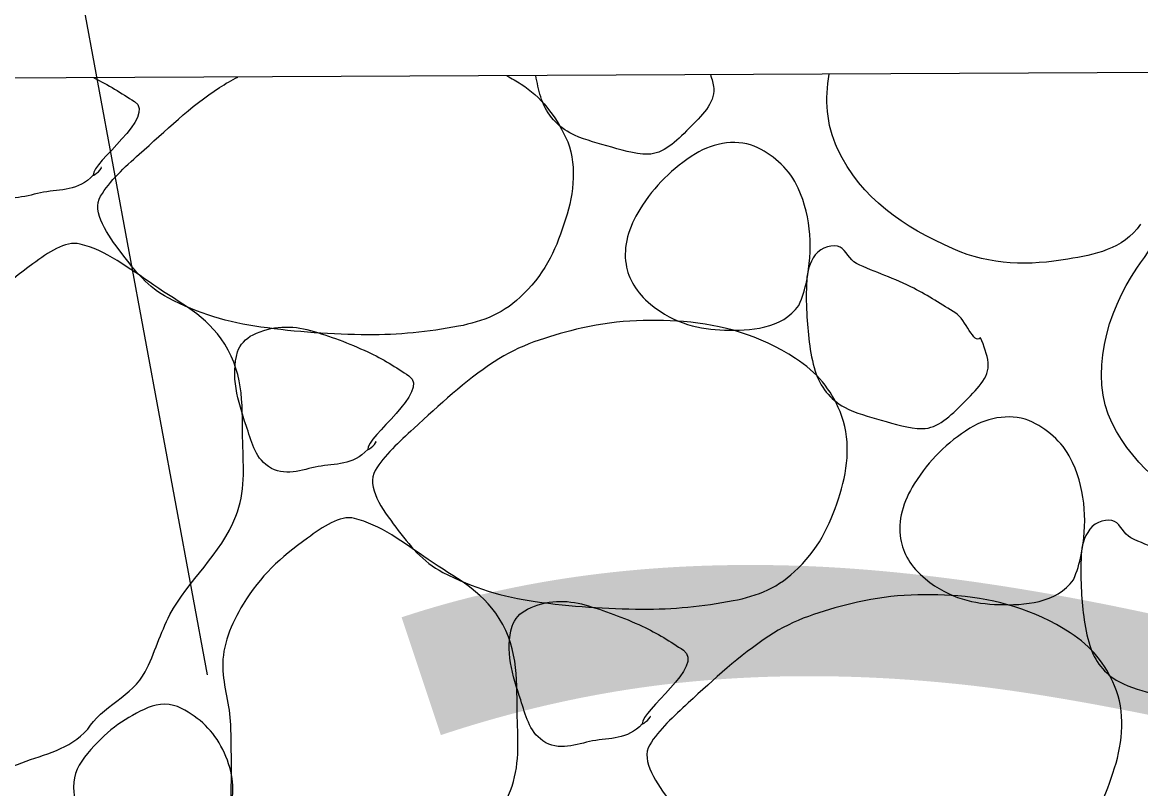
# Model space of a CAD drawing. Header units: feet. Extents: x 47819 to 50150, y 49272 to 50730.
# Drawn here: x 49388.989 to 49393.607, y 50346.24 to 50349.406 of the extents above; entities that cross this region are included whole.
import ezdxf
from ezdxf.enums import TextEntityAlignment as Align

# ---------------------------------------------------------------- set-up
doc = ezdxf.new("R2010")
doc.units = ezdxf.units.FT
doc.header["$MEASUREMENT"] = 0
doc.linetypes.add('DGN Style 6', pattern=[25.947787, 0.013642, -5.456948, 9.549659, -5.456948, 0.013642, -5.456948])
for name, color, linetype, lineweight in [('Level 22', 1, 'Continuous', 0), ('Level 30', 1, 'Continuous', 0), ('Level 45', 1, 'Continuous', 0), ('Level 63', 1, 'Continuous', 0)]:
    doc.layers.add(name, color=color, linetype=linetype, lineweight=lineweight)
doc.styles.get("Standard").update_dxf_attribs({"font": 'ARIAL.TTF'})

msp = doc.modelspace()

# ---------------------------------------------------------------- linework, layer by layer
at = {"layer": 'Level 30', "color": 1, "linetype": 'Continuous', "lineweight": 0}
for points, knots in [([(49389.2819, 50348.7749), (49389.2191, 50348.7076), (49389.1475, 50348.7177), (49389.0768, 50348.7042), (49389.01, 50348.6915), (49388.9353, 50348.6596), (49388.8718, 50348.7042), (49388.8119, 50348.7462), (49388.7979, 50348.8104), (49388.7798, 50348.8739), (49388.7515, 50348.9736), (49388.7125, 50349.0785), (49388.7434, 50349.1744)], [0, 0, 0, 0, 0.236363, 0.236363, 0.236363, 0.459814, 0.459814, 0.459814, 0.670126, 0.670126, 0.670126, 1, 1, 1, 1]), ([(49391.0588, 50348.2849), (49390.9821, 50348.2044), (49390.8898, 50348.1696), (49390.7901, 50348.1505), (49390.6653, 50348.1267), (49390.5405, 50348.1144), (49390.4154, 50348.1152), (49390.2681, 50348.1162), (49390.1207, 50348.1264), (49389.9734, 50348.147), (49389.8404, 50348.1656), (49389.7156, 50348.2019), (49389.5916, 50348.2672), (49389.5079, 50348.3113), (49389.4556, 50348.3775), (49389.3971, 50348.4546), (49389.3434, 50348.5255), (49389.2729, 50348.6222), (49389.3123, 50348.688), (49389.3495, 50348.7502), (49389.4117, 50348.808), (49389.4714, 50348.8612), (49389.581, 50348.9588), (49389.6823, 50349.058), (49389.8037, 50349.137), (49389.8279, 50349.1527), (49389.8527, 50349.1671), (49389.8783, 50349.1801)], [0, 0, 0, 0, 0.107607, 0.107607, 0.107607, 0.242441, 0.242441, 0.242441, 0.401151, 0.401151, 0.401151, 0.54454, 0.54454, 0.54454, 0.641269, 0.641269, 0.641269, 0.730206, 0.730206, 0.730206, 0.814457, 0.814457, 0.814457, 0.969145, 0.969145, 0.969145, 1, 1, 1, 1]), ([(49389.2837, 50349.1771), (49389.3425, 50349.1491), (49389.3988, 50349.1129), (49389.4516, 50349.079), (49389.5461, 50349.0182), (49389.276, 50348.8284), (49389.2819, 50348.7749), (49389.2826, 50348.768), (49389.3267, 50348.809), (49389.3137, 50348.8067)], [0, 0, 0, 0, 0.330953, 0.330953, 0.330953, 0.923432, 0.923432, 0.923432, 1, 1, 1, 1]), ([(49390.99, 50349.1857), (49391.0098, 50349.1748), (49391.029, 50349.1633), (49391.0482, 50349.1511), (49391.1297, 50349.0997), (49391.1896, 50349.0198), (49391.2321, 50348.9319), (49391.2825, 50348.8276), (49391.2663, 50348.7004), (49391.2321, 50348.5925), (49391.1964, 50348.4803), (49391.1552, 50348.3783), (49391.0588, 50348.2849)], [0, 0, 0, 0, 0.064693, 0.064693, 0.064693, 0.338151, 0.338151, 0.338151, 0.66257, 0.66257, 0.66257, 1, 1, 1, 1]), ([(49391.83, 50349.1899), (49391.8364, 50349.1716), (49391.8425, 50349.1521), (49391.8437, 50349.1334), (49391.8478, 50349.0708), (49391.7933, 50349.0197), (49391.7412, 50348.9673), (49391.6878, 50348.9135), (49391.6359, 50348.8613), (49391.5715, 50348.8612), (49391.5157, 50348.8611), (49391.4578, 50348.8803), (49391.4018, 50348.8965), (49391.3498, 50348.9117), (49391.2991, 50348.9226), (49391.2498, 50348.9496), (49391.1912, 50348.9816), (49391.148, 50349.0363), (49391.1295, 50349.0981), (49391.1208, 50349.1273), (49391.1142, 50349.1565), (49391.1092, 50349.1863)], [0, 0, 0, 0, 0.054313, 0.054313, 0.054313, 0.236902, 0.236902, 0.236902, 0.424043, 0.424043, 0.424043, 0.586146, 0.586146, 0.586146, 0.736712, 0.736712, 0.736712, 0.915367, 0.915367, 0.915367, 1, 1, 1, 1]), ([(49393.6065, 50348.5727), (49393.532, 50348.4651), (49393.4145, 50348.4469), (49393.306, 50348.4277), (49393.1513, 50348.4004), (49392.9853, 50348.4016), (49392.8323, 50348.4702), (49392.6291, 50348.5613), (49392.4522, 50348.6757), (49392.355, 50348.8838), (49392.3072, 50348.9861), (49392.3037, 50349.0904), (49392.3204, 50349.1923)], [0, 0, 0, 0, 0.190513, 0.190513, 0.190513, 0.462109, 0.462109, 0.462109, 0.822749, 0.822749, 0.822749, 1, 1, 1, 1]), ([(49394.74, 50347.4392), (49394.6655, 50347.3316), (49394.548, 50347.3135), (49394.4395, 50347.2942), (49394.2848, 50347.2669), (49394.1201, 50347.2677), (49393.9658, 50347.3367), (49393.7608, 50347.4283), (49393.5826, 50347.5614), (49393.4885, 50347.7503), (49393.3919, 50347.9442), (49393.467, 50348.2105), (49393.591, 50348.3903), (49393.6737, 50348.5102), (49393.756, 50348.6286), (49393.8632, 50348.7261), (49394.031, 50348.8787), (49394.2094, 50349.0158), (49394.3723, 50349.1716), (49394.3831, 50349.1819), (49394.394, 50349.192), (49394.4044, 50349.2027)], [0, 0, 0, 0, 0.1029, 0.1029, 0.1029, 0.249594, 0.249594, 0.249594, 0.444383, 0.444383, 0.444383, 0.644257, 0.644257, 0.644257, 0.777594, 0.777594, 0.777594, 0.986229, 0.986229, 0.986229, 1, 1, 1, 1]), ([(49392.1959, 50348.2368), (49392.1263, 50348.1383), (49391.9904, 50348.1311), (49391.8883, 50348.1343), (49391.7868, 50348.1375), (49391.6853, 50348.1577), (49391.5842, 50348.2404), (49391.5229, 50348.2905), (49391.4922, 50348.346), (49391.4817, 50348.4065), (49391.4692, 50348.4788), (49391.4931, 50348.5607), (49391.5383, 50348.6328), (49391.6011, 50348.7333), (49391.6722, 50348.8024), (49391.7681, 50348.8626), (49391.8446, 50348.9107), (49391.9481, 50348.9262), (49392.0262, 50348.8874), (49392.0969, 50348.8521), (49392.1575, 50348.7981), (49392.1923, 50348.7212), (49392.2492, 50348.5957), (49392.2521, 50348.4628), (49392.2277, 50348.3393), (49392.2208, 50348.3048), (49392.2104, 50348.2707), (49392.1959, 50348.2368)], [0, 0, 0, 0, 0.135954, 0.135954, 0.135954, 0.270983, 0.270983, 0.270983, 0.352857, 0.352857, 0.352857, 0.450656, 0.450656, 0.450656, 0.586933, 0.586933, 0.586933, 0.695652, 0.695652, 0.695652, 0.79419, 0.79419, 0.79419, 0.954985, 0.954985, 0.954985, 1, 1, 1, 1]), ([(49389.2592, 50346.4853), (49389.1818, 50346.4007), (49389.0827, 50346.3825), (49388.987, 50346.3474), (49388.891, 50346.3122), (49388.7675, 50346.2424), (49388.683, 50346.3121), (49388.641, 50346.3466), (49388.6304, 50346.3974), (49388.6122, 50346.4464), (49388.5879, 50346.5123), (49388.5599, 50346.5795), (49388.5627, 50346.6444), (49388.5678, 50346.7611), (49388.6662, 50346.8704), (49388.683, 50346.9909), (49388.6971, 50347.0925), (49388.7108, 50347.1955), (49388.7148, 50347.2985), (49388.7191, 50347.4115), (49388.7176, 50347.5249), (49388.7148, 50347.6379), (49388.7128, 50347.7175), (49388.6846, 50347.7959), (49388.683, 50347.8748), (49388.6811, 50347.9655), (49388.7159, 50348.0515), (49388.7678, 50348.1364), (49388.8396, 50348.2537), (49388.9193, 50348.3268), (49389.033, 50348.4086), (49389.096, 50348.454), (49389.165, 50348.5049), (49389.2274, 50348.49), (49389.3306, 50348.4653), (49389.4311, 50348.3895), (49389.5315, 50348.3203), (49389.6415, 50348.2444), (49389.7479, 50348.1982), (49389.8249, 50348.0763), (49389.9084, 50347.9442), (49389.8954, 50347.8064), (49389.8992, 50347.6697), (49389.902, 50347.5688), (49389.9101, 50347.465), (49389.8709, 50347.3657), (49389.8081, 50347.2065), (49389.6738, 50347.1008), (49389.5987, 50346.9591), (49389.559, 50346.8843), (49389.5352, 50346.797), (49389.4961, 50346.7222), (49389.4454, 50346.6251), (49389.3142, 50346.578), (49389.2592, 50346.4853)], [0, 0, 0, 0, 0.054316, 0.054316, 0.054316, 0.108799, 0.108799, 0.108799, 0.135821, 0.135821, 0.135821, 0.172146, 0.172146, 0.172146, 0.237422, 0.237422, 0.237422, 0.292461, 0.292461, 0.292461, 0.352873, 0.352873, 0.352873, 0.395413, 0.395413, 0.395413, 0.444368, 0.444368, 0.444368, 0.51201, 0.51201, 0.51201, 0.549525, 0.549525, 0.549525, 0.611502, 0.611502, 0.611502, 0.679424, 0.679424, 0.679424, 0.752988, 0.752988, 0.752988, 0.80734, 0.80734, 0.80734, 0.894432, 0.894432, 0.894432, 0.940374, 0.940374, 0.940374, 1, 1, 1, 1]), ([(49392.9454, 50348.1025), (49392.9593, 50348.0692), (49392.9738, 50348.0337), (49392.9772, 50347.9999), (49392.9835, 50347.9385), (49392.927, 50347.8866), (49392.8747, 50347.8338), (49392.8211, 50347.7797), (49392.7694, 50347.7278), (49392.705, 50347.7277), (49392.6491, 50347.7276), (49392.5913, 50347.7468), (49392.5353, 50347.7631), (49392.4833, 50347.7782), (49392.4328, 50347.7895), (49392.3832, 50347.8161), (49392.3245, 50347.8477), (49392.282, 50347.9019), (49392.263, 50347.9646), (49392.2389, 50348.0443), (49392.2323, 50348.1242), (49392.2277, 50348.205), (49392.2251, 50348.2497), (49392.2251, 50348.2946), (49392.2277, 50348.3393), (49392.2299, 50348.3766), (49392.2379, 50348.4112), (49392.263, 50348.4454), (49392.2872, 50348.4782), (49392.3381, 50348.491), (49392.3656, 50348.4772), (49392.3899, 50348.4651), (49392.4049, 50348.4236), (49392.4327, 50348.4101), (49392.5083, 50348.3732), (49392.5935, 50348.3476), (49392.6696, 50348.3075), (49392.729, 50348.2763), (49392.7864, 50348.24), (49392.8429, 50348.205), (49392.8836, 50348.1798), (49392.918, 50348.0712), (49392.9454, 50348.1025)], [0, 0, 0, 0, 0.046192, 0.046192, 0.046192, 0.130206, 0.130206, 0.130206, 0.216316, 0.216316, 0.216316, 0.290904, 0.290904, 0.290904, 0.360184, 0.360184, 0.360184, 0.442388, 0.442388, 0.442388, 0.546946, 0.546946, 0.546946, 0.604754, 0.604754, 0.604754, 0.652861, 0.652861, 0.652861, 0.699053, 0.699053, 0.699053, 0.739929, 0.739929, 0.739929, 0.850992, 0.850992, 0.850992, 0.93761, 0.93761, 0.93761, 1, 1, 1, 1]), ([(49390.4154, 50347.6414), (49390.3526, 50347.5741), (49390.281, 50347.5842), (49390.2103, 50347.5707), (49390.1435, 50347.558), (49390.0689, 50347.5262), (49390.0052, 50347.5707), (49389.9453, 50347.6126), (49389.9347, 50347.6781), (49389.9133, 50347.7404), (49389.8795, 50347.8392), (49389.8478, 50347.9468), (49389.878, 50348.0445), (49389.8873, 50348.0748), (49389.9107, 50348.0995), (49389.9416, 50348.1152), (49390.0187, 50348.1544), (49390.1034, 50348.1543), (49390.1785, 50348.1329), (49390.2584, 50348.1101), (49390.3367, 50348.0809), (49390.4154, 50348.0445), (49390.4765, 50348.0162), (49390.5336, 50347.9806), (49390.5851, 50347.9455), (49390.6763, 50347.8832), (49390.4095, 50347.6948), (49390.4154, 50347.6414), (49390.4161, 50347.6345), (49390.4602, 50347.6756), (49390.4472, 50347.6733)], [0, 0, 0, 0, 0.103475, 0.103475, 0.103475, 0.201297, 0.201297, 0.201297, 0.293367, 0.293367, 0.293367, 0.439391, 0.439391, 0.439391, 0.484772, 0.484772, 0.484772, 0.598088, 0.598088, 0.598088, 0.7187, 0.7187, 0.7187, 0.812423, 0.812423, 0.812423, 0.978533, 0.978533, 0.978533, 1, 1, 1, 1]), ([(49392.1923, 50347.1514), (49392.1156, 50347.0709), (49392.0233, 50347.0361), (49391.9236, 50347.0171), (49391.7988, 50346.9932), (49391.6739, 50346.9809), (49391.5489, 50346.9817), (49391.4016, 50346.9827), (49391.2542, 50346.9929), (49391.1069, 50347.0135), (49390.9739, 50347.0321), (49390.8491, 50347.0684), (49390.7251, 50347.1337), (49390.6414, 50347.1778), (49390.5891, 50347.2441), (49390.5306, 50347.3211), (49390.4769, 50347.392), (49390.4064, 50347.4887), (49390.4458, 50347.5545), (49390.483, 50347.6167), (49390.5455, 50347.6732), (49390.6049, 50347.7277), (49390.7138, 50347.8277), (49390.8131, 50347.9212), (49390.9372, 50348.0035), (49391.0422, 50348.073), (49391.1571, 50348.1079), (49391.2766, 50348.1378), (49391.4217, 50348.1741), (49391.5725, 50348.1814), (49391.7186, 50348.1696), (49391.8793, 50348.1567), (49392.0308, 50348.1142), (49392.1817, 50348.0176), (49392.2703, 50347.961), (49392.3279, 50347.8889), (49392.3656, 50347.7984), (49392.4103, 50347.6911), (49392.3998, 50347.5669), (49392.3656, 50347.459), (49392.3299, 50347.3468), (49392.2887, 50347.2448), (49392.1923, 50347.1514)], [0, 0, 0, 0, 0.060327, 0.060327, 0.060327, 0.135919, 0.135919, 0.135919, 0.224896, 0.224896, 0.224896, 0.305284, 0.305284, 0.305284, 0.359513, 0.359513, 0.359513, 0.409373, 0.409373, 0.409373, 0.456607, 0.456607, 0.456607, 0.543329, 0.543329, 0.543329, 0.616633, 0.616633, 0.616633, 0.70561, 0.70561, 0.70561, 0.803499, 0.803499, 0.803499, 0.860951, 0.860951, 0.860951, 0.929109, 0.929109, 0.929109, 1, 1, 1, 1]), ([(49393.3294, 50347.1033), (49393.2598, 50347.0048), (49393.1239, 50346.9976), (49393.0218, 50347.0008), (49392.9203, 50347.004), (49392.8188, 50347.0242), (49392.7177, 50347.1069), (49392.6564, 50347.157), (49392.6257, 50347.2125), (49392.6152, 50347.273), (49392.6027, 50347.3454), (49392.6266, 50347.4272), (49392.6717, 50347.4993), (49392.7346, 50347.5998), (49392.8057, 50347.6689), (49392.9016, 50347.7291), (49392.978, 50347.7772), (49393.0816, 50347.7927), (49393.1597, 50347.7539), (49393.2304, 50347.7186), (49393.2909, 50347.6646), (49393.3258, 50347.5877), (49393.3827, 50347.4622), (49393.3856, 50347.3293), (49393.3612, 50347.2059), (49393.3543, 50347.1713), (49393.3439, 50347.1372), (49393.3294, 50347.1033)], [0, 0, 0, 0, 0.135954, 0.135954, 0.135954, 0.270983, 0.270983, 0.270983, 0.352857, 0.352857, 0.352857, 0.450656, 0.450656, 0.450656, 0.586933, 0.586933, 0.586933, 0.695652, 0.695652, 0.695652, 0.79419, 0.79419, 0.79419, 0.954985, 0.954985, 0.954985, 1, 1, 1, 1]), ([(49390.3927, 50345.3518), (49390.3153, 50345.2672), (49390.2162, 50345.249), (49390.1205, 50345.2139), (49390.0245, 50345.1787), (49389.901, 50345.1089), (49389.8165, 50345.1786), (49389.7745, 50345.2131), (49389.7639, 50345.2639), (49389.7457, 50345.3129), (49389.7214, 50345.3788), (49389.6934, 50345.446), (49389.6962, 50345.5109), (49389.7013, 50345.6276), (49389.7997, 50345.7369), (49389.8165, 50345.8574), (49389.8306, 50345.959), (49389.8443, 50346.062), (49389.8483, 50346.165), (49389.8526, 50346.278), (49389.8511, 50346.3914), (49389.8483, 50346.5044), (49389.8463, 50346.584), (49389.8181, 50346.6624), (49389.8165, 50346.7413), (49389.8146, 50346.832), (49389.8494, 50346.918), (49389.9013, 50347.0029), (49389.9731, 50347.1202), (49390.0528, 50347.1933), (49390.1665, 50347.2752), (49390.2295, 50347.3206), (49390.2985, 50347.3714), (49390.3609, 50347.3565), (49390.4641, 50347.3318), (49390.5646, 50347.256), (49390.665, 50347.1868), (49390.775, 50347.1109), (49390.8814, 50347.0647), (49390.9584, 50346.9428), (49391.0419, 50346.8107), (49391.0289, 50346.6729), (49391.0327, 50346.5362), (49391.0354, 50346.4353), (49391.0436, 50346.3315), (49391.0044, 50346.2322), (49390.9415, 50346.073), (49390.8073, 50345.9673), (49390.7322, 50345.8256), (49390.6925, 50345.7508), (49390.6687, 50345.6635), (49390.6296, 50345.5887), (49390.5789, 50345.4916), (49390.4476, 50345.4445), (49390.3927, 50345.3518)], [0, 0, 0, 0, 0.054316, 0.054316, 0.054316, 0.108799, 0.108799, 0.108799, 0.135821, 0.135821, 0.135821, 0.172146, 0.172146, 0.172146, 0.237422, 0.237422, 0.237422, 0.292461, 0.292461, 0.292461, 0.352873, 0.352873, 0.352873, 0.395413, 0.395413, 0.395413, 0.444368, 0.444368, 0.444368, 0.51201, 0.51201, 0.51201, 0.549525, 0.549525, 0.549525, 0.611502, 0.611502, 0.611502, 0.679424, 0.679424, 0.679424, 0.752988, 0.752988, 0.752988, 0.80734, 0.80734, 0.80734, 0.894432, 0.894432, 0.894432, 0.940374, 0.940374, 0.940374, 1, 1, 1, 1]), ([(49394.0789, 50346.969), (49394.0928, 50346.9357), (49394.1073, 50346.9002), (49394.1107, 50346.8664), (49394.117, 50346.805), (49394.0605, 50346.7531), (49394.0082, 50346.7003), (49393.9546, 50346.6462), (49393.9029, 50346.5944), (49393.8385, 50346.5942), (49393.7826, 50346.5941), (49393.7247, 50346.6133), (49393.6688, 50346.6296), (49393.6168, 50346.6447), (49393.5663, 50346.656), (49393.5167, 50346.6826), (49393.458, 50346.7142), (49393.4155, 50346.7684), (49393.3965, 50346.8311), (49393.3724, 50346.9108), (49393.3658, 50346.9907), (49393.3612, 50347.0715), (49393.3586, 50347.1162), (49393.3585, 50347.1611), (49393.3612, 50347.2059), (49393.3634, 50347.2431), (49393.3714, 50347.2777), (49393.3965, 50347.3119), (49393.4207, 50347.3447), (49393.4716, 50347.3575), (49393.4991, 50347.3437), (49393.5234, 50347.3316), (49393.5384, 50347.2901), (49393.5662, 50347.2766), (49393.6418, 50347.2397), (49393.727, 50347.2141), (49393.8031, 50347.174), (49393.8625, 50347.1428), (49393.9199, 50347.1065), (49393.9764, 50347.0715), (49394.017, 50347.0463), (49394.0515, 50346.9377), (49394.0789, 50346.969)], [0, 0, 0, 0, 0.046192, 0.046192, 0.046192, 0.130206, 0.130206, 0.130206, 0.216316, 0.216316, 0.216316, 0.290904, 0.290904, 0.290904, 0.360184, 0.360184, 0.360184, 0.442388, 0.442388, 0.442388, 0.546946, 0.546946, 0.546946, 0.604754, 0.604754, 0.604754, 0.652861, 0.652861, 0.652861, 0.699053, 0.699053, 0.699053, 0.739929, 0.739929, 0.739929, 0.850992, 0.850992, 0.850992, 0.93761, 0.93761, 0.93761, 1, 1, 1, 1]), ([(49393.3258, 50346.0179), (49393.2491, 50345.9374), (49393.1568, 50345.9026), (49393.0571, 50345.8836), (49392.9323, 50345.8597), (49392.8074, 50345.8474), (49392.6824, 50345.8482), (49392.5351, 50345.8492), (49392.3877, 50345.8594), (49392.2404, 50345.88), (49392.1074, 50345.8986), (49391.9826, 50345.9349), (49391.8586, 50346.0002), (49391.7749, 50346.0443), (49391.7226, 50346.1106), (49391.6641, 50346.1876), (49391.6104, 50346.2585), (49391.5399, 50346.3552), (49391.5793, 50346.421), (49391.6165, 50346.4833), (49391.679, 50346.5398), (49391.7384, 50346.5942), (49391.8473, 50346.6942), (49391.9466, 50346.7877), (49392.0707, 50346.87), (49392.1756, 50346.9395), (49392.2906, 50346.9745), (49392.4101, 50347.0043), (49392.5552, 50347.0406), (49392.706, 50347.0479), (49392.8521, 50347.0361), (49393.0127, 50347.0232), (49393.1643, 50346.9807), (49393.3152, 50346.8841), (49393.4038, 50346.8275), (49393.4614, 50346.7554), (49393.4991, 50346.6649), (49393.5438, 50346.5576), (49393.5333, 50346.4334), (49393.4991, 50346.3255), (49393.4634, 50346.2133), (49393.4222, 50346.1113), (49393.3258, 50346.0179)], [0, 0, 0, 0, 0.060327, 0.060327, 0.060327, 0.135919, 0.135919, 0.135919, 0.224896, 0.224896, 0.224896, 0.305284, 0.305284, 0.305284, 0.359513, 0.359513, 0.359513, 0.409373, 0.409373, 0.409373, 0.456607, 0.456607, 0.456607, 0.543329, 0.543329, 0.543329, 0.616633, 0.616633, 0.616633, 0.70561, 0.70561, 0.70561, 0.803499, 0.803499, 0.803499, 0.860951, 0.860951, 0.860951, 0.929109, 0.929109, 0.929109, 1, 1, 1, 1]), ([(49391.5489, 50346.5079), (49391.4861, 50346.4406), (49391.4145, 50346.4507), (49391.3438, 50346.4372), (49391.277, 50346.4245), (49391.2024, 50346.3927), (49391.1387, 50346.4372), (49391.0788, 50346.4791), (49391.0682, 50346.5447), (49391.0468, 50346.6069), (49391.013, 50346.7057), (49390.9813, 50346.8134), (49391.0115, 50346.911), (49391.0208, 50346.9413), (49391.0442, 50346.966), (49391.0751, 50346.9817), (49391.1522, 50347.0209), (49391.2369, 50347.0208), (49391.312, 50346.9994), (49391.3919, 50346.9766), (49391.4702, 50346.9474), (49391.5489, 50346.911), (49391.61, 50346.8827), (49391.6671, 50346.8471), (49391.7186, 50346.812), (49391.8098, 50346.7497), (49391.543, 50346.5613), (49391.5489, 50346.5079), (49391.5496, 50346.501), (49391.5937, 50346.5421), (49391.5807, 50346.5398)], [0, 0, 0, 0, 0.103475, 0.103475, 0.103475, 0.201297, 0.201297, 0.201297, 0.293367, 0.293367, 0.293367, 0.439391, 0.439391, 0.439391, 0.484772, 0.484772, 0.484772, 0.598088, 0.598088, 0.598088, 0.7187, 0.7187, 0.7187, 0.812423, 0.812423, 0.812423, 0.978533, 0.978533, 0.978533, 1, 1, 1, 1]), ([(49389.8483, 50346.165), (49389.8174, 50346.1028), (49389.7832, 50346.0516), (49389.7493, 50345.9953), (49389.7148, 50345.9379), (49389.686, 50345.8817), (49389.6432, 50345.8256), (49389.6107, 50345.783), (49389.555, 50345.7611), (49389.5089, 50345.7549), (49389.4769, 50345.7506), (49389.4374, 50345.7616), (49389.4099, 50345.7902), (49389.3575, 50345.8448), (49389.3352, 50345.9004), (49389.3038, 50345.9599), (49389.2797, 50346.0055), (49389.2576, 50346.0504), (49389.2366, 50346.0978), (49389.2129, 50346.1514), (49389.1973, 50346.2121), (49389.2013, 50346.2675), (49389.2047, 50346.3161), (49389.235, 50346.3591), (49389.272, 50346.4019), (49389.3435, 50346.4846), (49389.4198, 50346.5356), (49389.5089, 50346.5751), (49389.5507, 50346.5937), (49389.6042, 50346.5942), (49389.6467, 50346.5716), (49389.7208, 50346.5322), (49389.778, 50346.4798), (49389.8165, 50346.4019), (49389.8548, 50346.3242), (49389.8712, 50346.2407), (49389.8483, 50346.165)], [0, 0, 0, 0, 0.087607, 0.087607, 0.087607, 0.176844, 0.176844, 0.176844, 0.244543, 0.244543, 0.244543, 0.291416, 0.291416, 0.291416, 0.380653, 0.380653, 0.380653, 0.449046, 0.449046, 0.449046, 0.526343, 0.526343, 0.526343, 0.594042, 0.594042, 0.594042, 0.724902, 0.724902, 0.724902, 0.786407, 0.786407, 0.786407, 0.893425, 0.893425, 0.893425, 1, 1, 1, 1])]:
    msp.add_open_spline(points, degree=3, knots=knots, dxfattribs=at)
at = {"layer": 'Level 45', "color": 5, "linetype": 'Continuous', "lineweight": 0}
msp.add_line((49400.9854, 50349.2356), (49371.5691, 50349.0886), dxfattribs=at)
at = {"layer": 'Level 63', "color": 7, "linetype": 'DGN Style 6', "lineweight": 0}
for p, q in [((49387.2264, 50375.7751), (49398.3386, 50329.7558)), ((49395.5174, 50315.5615), (49385.1752, 50371.4571))]:
    msp.add_line(p, q, dxfattribs=at)

# ---------------------------------------------------------------- texts
at = {"layer": 'Level 22', "color": 35, "linetype": 'Continuous', "lineweight": 0}
msp.add_text('762', height=4, rotation=288.4025, dxfattribs=at).set_placement((49393.61, 50344.1016), align=Align.MIDDLE_CENTER)

doc.saveas('drawing.dxf')
